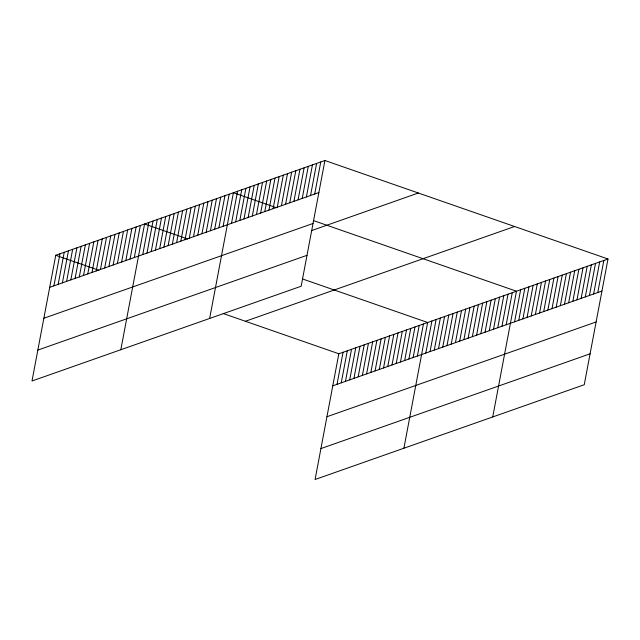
<?xml version="1.0" encoding="UTF-8"?>
<svg xmlns="http://www.w3.org/2000/svg" width="640" height="640" viewBox="0 0 640 640"><rect width="100%" height="100%" fill="white"/><g stroke="black" fill="none" stroke-linecap="round" stroke-linejoin="round"><path stroke-width="0.96" d="M324.92 160.504L55.752 255.272L32 381L301.168 286.232L324.92 160.504L608 259L584.248 384.728L315.08 479.496L338.832 353.768L608 259M53.928 285.84L59.984 253.784M58.16 284.352L64.216 252.296M62.392 282.864L68.448 250.808M66.616 281.368L72.672 249.32M70.848 279.88L76.904 247.832M75.08 278.392L81.136 246.336M79.304 276.904L85.368 244.848M83.536 275.416L89.592 243.36M87.768 273.928L93.824 241.872M92 272.44L98.056 240.384M96.224 270.944L102.28 238.896M100.456 269.456L106.512 237.408M104.688 267.968L110.744 235.912M108.912 266.48L114.976 234.424M113.144 264.992L119.2 232.936M117.376 263.504L123.432 231.448M121.608 262.008L127.664 229.96M125.832 260.52L131.888 228.472M130.064 259.032L136.12 226.976M134.296 257.544L140.352 225.488M120.824 349.728L144.584 224L187.696 239M142.752 254.568L148.808 222.512M146.984 253.08L153.04 221.024M151.216 251.584L157.272 219.536M155.44 250.096L161.496 218.048M159.672 248.608L165.728 216.552M163.904 247.12L169.96 215.064M168.136 245.632L174.192 213.576M172.36 244.144L178.416 212.088M176.592 242.656L182.648 210.6M180.824 241.16L186.88 209.112M185.048 239.672L191.104 207.624M189.28 238.184L195.336 206.128M193.512 236.696L199.568 204.64M197.744 235.208L203.8 203.152M201.968 233.72L208.024 201.664M206.2 232.232L212.256 200.176M210.432 230.736L216.488 198.688M214.656 229.248L220.712 197.2M218.888 227.76L224.944 195.704M223.12 226.272L229.176 194.216M209.648 318.456L233.408 192.728L276.52 207.728M231.512 223.32L237.568 191.264M235.672 221.856L241.728 189.8M239.832 220.392L245.888 188.336M243.984 218.92L250.048 186.872M248.144 217.456L254.208 185.408M252.304 215.992L258.368 183.944M256.464 214.528L262.52 182.48M260.624 213.064L266.68 181.008M264.784 211.6L270.84 179.544M268.944 210.136L275 178.08M273.104 208.672L279.16 176.616M277.264 207.208L283.32 175.152M281.424 205.744L287.48 173.688M285.584 204.28L291.64 172.224M289.744 202.816L295.8 170.76M293.904 201.352L299.96 169.296M298.064 199.888L304.12 167.832M302.224 198.416L308.28 166.368M306.384 196.952L312.44 164.904M310.544 195.488L316.6 163.44M314.704 194.024L320.76 161.976M337.008 384.328L343.064 352.28M341.24 382.84L347.296 350.792M345.464 381.352L351.52 349.296M349.696 379.864L355.752 347.808M353.928 378.376L359.984 346.32M358.16 376.888L364.216 344.832M362.384 375.4L368.44 343.344M366.616 373.904L372.672 341.856M370.848 372.416L376.904 340.368M375.072 370.928L381.128 338.872M379.304 369.44L385.36 337.384M383.536 367.952L389.592 335.896M387.768 366.464L393.824 334.408M391.992 364.976L398.048 332.92M396.224 363.48L402.28 331.432M400.456 361.992L406.512 329.944M404.68 360.504L410.744 328.448M408.912 359.016L414.968 326.96M413.144 357.528L419.2 325.472M417.376 356.04L423.432 323.984M403.904 448.216L427.656 322.496L302.776 279.04M425.832 353.056L431.888 321.008M430.064 351.568L436.12 319.512M434.288 350.08L440.352 318.024M438.52 348.592L444.576 316.536M442.752 347.104L448.808 315.048M446.984 345.616L453.04 313.56M451.208 344.12L457.264 312.072M455.44 342.632L461.496 310.584M459.672 341.144L465.728 309.088M463.896 339.656L469.96 307.6M468.128 338.168L474.184 306.112M472.36 336.68L478.416 304.624M476.592 335.192L482.648 303.136M480.816 333.696L486.872 301.648M485.048 332.208L491.104 300.16M489.28 330.72L495.336 298.664M493.512 329.232L499.568 297.176M497.736 327.744L503.792 295.688M501.968 326.256L508.024 294.2M506.2 324.768L512.256 292.712M492.728 416.944L516.48 291.224L313.344 220.544M514.584 321.808L520.64 289.76M518.744 320.344L524.8 288.296M522.904 318.88L528.96 286.824M527.064 317.416L533.12 285.36M531.224 315.952L537.28 283.896M535.384 314.488L541.44 282.432M539.544 313.024L545.6 280.968M543.704 311.56L549.76 279.504M547.864 310.096L553.92 278.04M552.024 308.632L558.08 276.576M556.184 307.168L562.24 275.112M560.344 305.696L566.4 273.648M564.504 304.232L570.56 272.184M568.664 302.768L574.72 270.72M572.824 301.304L578.88 269.256M576.984 299.84L583.04 267.792M581.144 298.376L587.2 266.32M585.304 296.912L591.36 264.856M589.464 295.448L595.52 263.392M593.624 293.984L599.68 261.928M597.784 292.52L603.84 260.464M49.696 287.328L318.864 192.56M43.856 318.24L313.024 223.472M311.592 230.592L418.336 193.008M37.84 350.088L307.008 255.32M245.416 321.264L514.584 226.496M332.776 385.824L601.944 291.056M326.936 416.736L596.104 321.968M320.92 448.584L590.088 353.816M55.752 255.272L98.872 270.272M223.208 313.536L338.832 353.768"/></g></svg>
